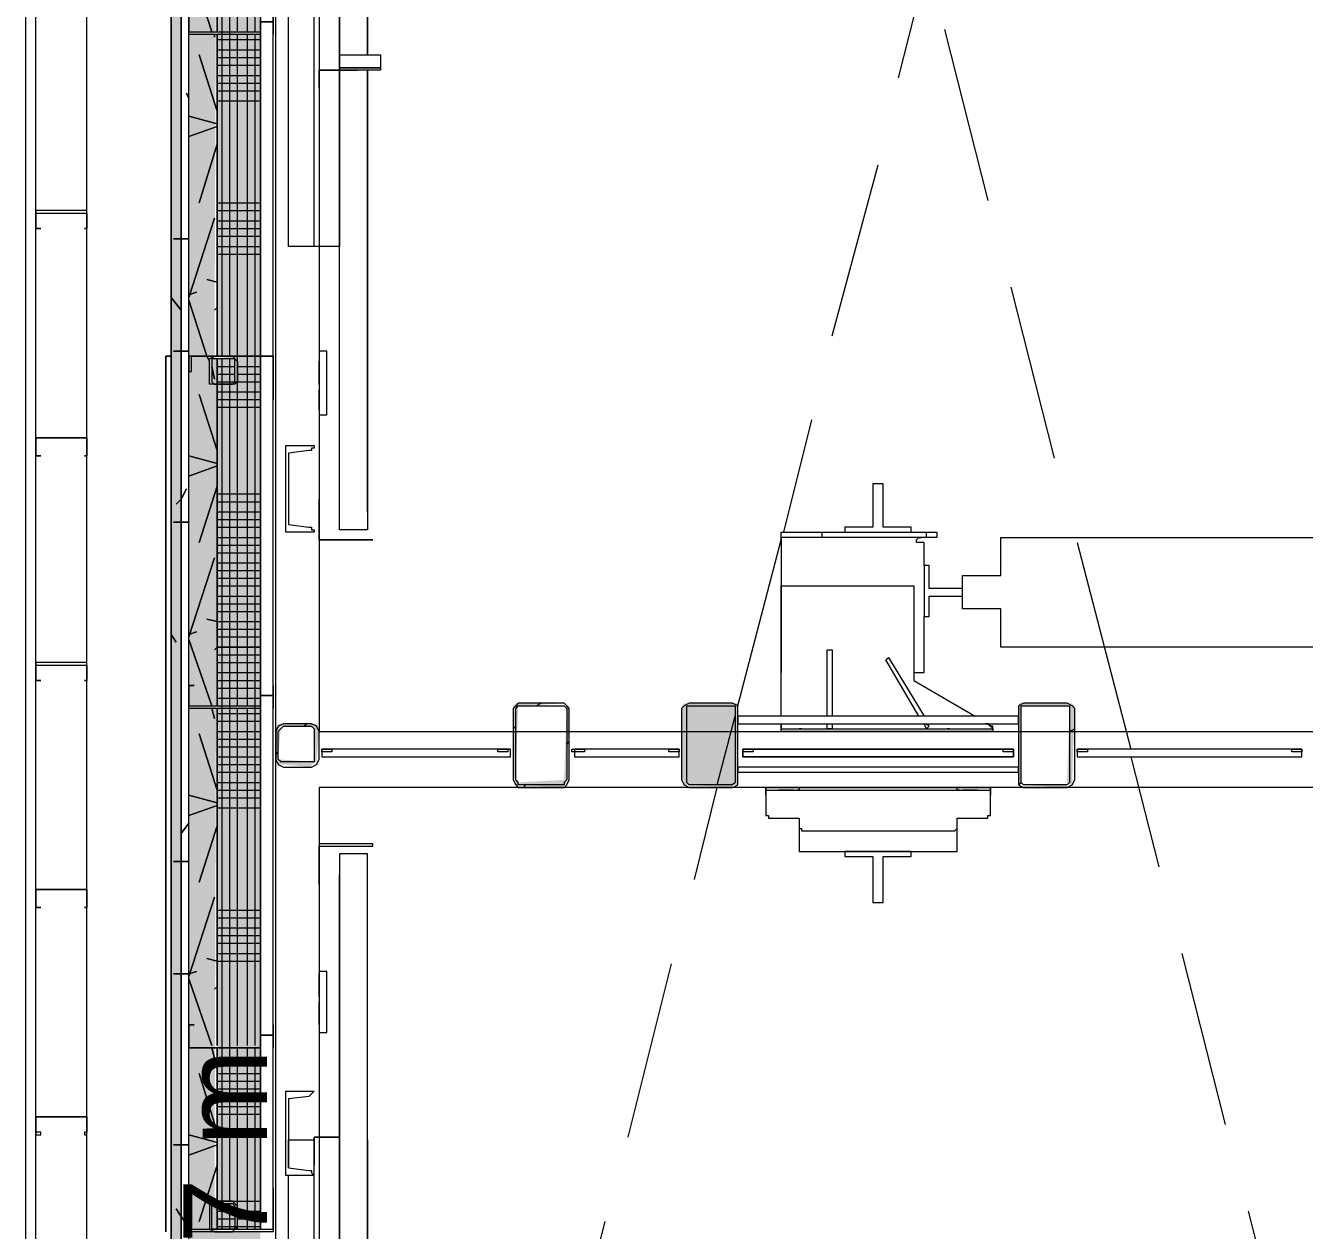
# Model space of a CAD drawing. Header units: metres. Extents: x -2 to 237, y -8 to 52.
# Drawn here: x 41.141 to 43.437, y 26.77 to 28.933 of the extents above; entities that cross this region are included whole.
import ezdxf

# ---------------------------------------------------------------- set-up
doc = ezdxf.new("R2010")
doc.units = ezdxf.units.M
doc.layers.add('HVAC - Ductos', color=5, linetype='Continuous', lineweight=0)
doc.layers.add('PDF3_Text', color=7, linetype='Continuous', lineweight=0)
doc.layers.add('PDF3_Geometry', color=7, linetype='Continuous', lineweight=0, true_color=0xaaaaaa)
doc.layers.add('PDF3_Solid Fills', color=7, linetype='Continuous', lineweight=0, true_color=0xffffff)
doc.styles.add('PDF Helvetica', font='')
doc.styles.get('PDF Helvetica').set_extended_font_data('Helvetica')

msp = doc.modelspace()

# ---------------------------------------------------------------- hatches: boundary and pattern name
at = {"layer": 'PDF3_Solid Fills', "lineweight": 0, "transparency": 33554559}
for points in [[(41.4202, 24.0086), (41.4202, 34.1699), (41.4019, 34.1699), (41.4019, 24.0086)], [(41.4843, 24.0728), (41.4843, 25.4661), (41.4798, 25.4707), (41.4843, 25.5166), (41.4798, 25.5211), (41.4843, 26.8182), (41.4798, 26.8228), (41.4843, 28.3353), (41.4798, 28.3399), (41.4843, 29.5499), (41.4798, 29.5545), (41.4843, 29.5958), (41.4798, 29.6004), (41.4843, 31.0578), (41.4798, 31.0624), (41.4843, 31.1037), (41.4798, 31.1083), (41.4843, 32.3595), (41.4798, 32.3641), (41.4843, 32.4053), (41.4798, 32.4099), (41.4843, 34.1012), (41.4339, 34.1012), (41.4339, 24.0728)], [(41.4843, 24.0728), (41.4843, 25.4661), (41.4798, 25.4707), (41.4843, 25.5166), (41.4798, 25.5211), (41.4843, 26.8182), (41.4798, 26.8228), (41.4843, 28.3353), (41.4798, 28.3399), (41.4843, 29.5499), (41.4798, 29.5545), (41.4843, 29.5958), (41.4798, 29.6004), (41.4843, 31.0578), (41.4798, 31.0624), (41.4843, 31.1037), (41.4798, 31.1083), (41.4843, 32.3595), (41.4798, 32.3641), (41.4843, 32.4053), (41.4798, 32.4099), (41.4843, 34.1012), (41.4339, 34.1012), (41.4339, 24.0728)], [(42.3185, 27.579), (42.3231, 27.579), (42.3231, 27.5699), (42.3323, 27.5699), (42.4095, 27.5653), (42.4102, 27.5653), (42.4102, 27.5699), (42.4194, 27.5699), (42.4194, 27.7166), (42.3231, 27.7166), (42.3185, 27.712)], [(41.6035, 27.6066), (41.6537, 27.602), (41.6539, 27.602), (41.6539, 27.6066), (41.6631, 27.6112), (41.6677, 27.6747), (41.6677, 27.6754), (41.6631, 27.6799), (41.5943, 27.6799), (41.5898, 27.6708), (41.5898, 27.6157), (41.5943, 27.6203), (41.5989, 27.6753), (41.6585, 27.6753), (41.6585, 27.6112), (41.5989, 27.6157), (41.5943, 27.6157), (41.5943, 27.6066)]]:
    msp.add_hatch(color=256, dxfattribs=at).paths.add_polyline_path(points)
h = msp.add_hatch(color=256, dxfattribs=at)
h.paths.add_polyline_path([(41.5119, 29.6004), (41.4843, 29.5958), (41.4843, 29.5545), (41.5119, 29.5545), (41.4843, 29.5499), (41.4843, 28.3399), (41.5119, 28.3399), (41.4843, 28.3353), (41.4843, 26.8228), (41.5119, 26.8228), (41.4843, 26.8182), (41.4843, 26.7724), (41.5622, 26.7724), (41.5622, 34.0279), (41.4843, 34.0279), (41.4843, 32.4099), (41.5119, 32.4099), (41.4843, 32.4053), (41.4843, 32.3641), (41.5119, 32.3641), (41.4843, 32.3595), (41.4843, 31.1083), (41.5119, 31.1083), (41.4843, 31.1037), (41.4843, 31.0624), (41.5119, 31.0624), (41.4843, 31.0578), (41.4843, 29.6004)])
h.paths.add_polyline_path([(41.5119, 25.4707), (41.4843, 25.4661), (41.4843, 24.1506), (41.5622, 24.1506), (41.5622, 26.7678), (41.4843, 26.7678), (41.4843, 25.5211), (41.5119, 25.5211), (41.4843, 25.5166), (41.4843, 25.4707)])
h = msp.add_hatch(color=256, dxfattribs=at)
h.paths.add_polyline_path([(41.5119, 29.6004), (41.4843, 29.5958), (41.4843, 29.5545), (41.5119, 29.5545), (41.4843, 29.5499), (41.4843, 28.3399), (41.5119, 28.3399), (41.4843, 28.3353), (41.4843, 26.8228), (41.5119, 26.8228), (41.4843, 26.8182), (41.4843, 26.7724), (41.5622, 26.7724), (41.5622, 34.0279), (41.4843, 34.0279), (41.4843, 32.4099), (41.5119, 32.4099), (41.4843, 32.4053), (41.4843, 32.3641), (41.5119, 32.3641), (41.4843, 32.3595), (41.4843, 31.1083), (41.5119, 31.1083), (41.4843, 31.1037), (41.4843, 31.0624), (41.5119, 31.0624), (41.4843, 31.0578), (41.4843, 29.6004)])
h.paths.add_polyline_path([(41.5119, 25.4707), (41.4843, 25.4661), (41.4843, 24.1506), (41.5622, 24.1506), (41.5622, 26.7678), (41.4843, 26.7678), (41.4843, 25.5211), (41.5119, 25.5211), (41.4843, 25.5166), (41.4843, 25.4707)])
h = msp.add_hatch(color=256, dxfattribs=at)
h.paths.add_polyline_path([(42.0252, 27.712), (42.1122, 27.7166), (42.0206, 27.7166), (42.016, 27.712), (42.016, 27.579), (42.0206, 27.5836)])
h.paths.add_polyline_path([(42.0252, 27.5699), (42.107, 27.5653), (42.1077, 27.5653), (42.1077, 27.5699), (42.1122, 27.5745), (42.1168, 27.712), (42.1122, 27.712), (42.1077, 27.579), (42.0252, 27.5745), (42.0252, 27.579), (42.0206, 27.579), (42.0206, 27.5699)])
h = msp.add_hatch(color=256, dxfattribs=at)
h.paths.add_polyline_path([(43.0244, 27.712), (43.0198, 27.7166), (42.9235, 27.7166), (42.9235, 27.5699), (42.9327, 27.5745), (42.9281, 27.5745), (42.9281, 27.712), (43.0152, 27.712), (43.0106, 27.5745), (43.0198, 27.5699), (43.0198, 27.5745)])
h.paths.add_polyline_path([(42.9327, 27.5699), (43.0099, 27.5653), (43.0106, 27.5653), (43.0106, 27.5699)])

# ---------------------------------------------------------------- linework, layer by layer
at = {"layer": 'HVAC - Ductos', "lineweight": 0}
msp.add_lwpolyline([(41.5898, 24.2057), (41.5898, 29.1099), (41.5898, 33.8812)], dxfattribs=at)
at = {"layer": 'PDF3_Geometry', "lineweight": 0}
for points in [[(41.2506, 32.6575), (41.2506, 32.6757), (41.2552, 32.6757), (41.2552, 34.1653), (41.2552, 34.1837), (41.2552, 34.1653), (41.2552, 32.6849), (41.2552, 32.6712), (41.2552, 32.6666), (41.1452, 32.6666), (41.1452, 34.1837), (41.1589, 34.1837), (41.1452, 34.1837), (41.1452, 32.6757), (41.1406, 32.6757), (41.1406, 25.2094), (41.2506, 25.2094), (41.2506, 25.3194)], [(41.5119, 34.1837), (41.4019, 34.1837), (41.4019, 34.005), (41.4019, 24.1736), (41.4019, 23.9902), (44.8348, 23.9902), (45.4077, 23.9902), (45.4077, 24.0086), (44.8623, 24.0086)], [(41.4019, 23.9948), (41.4019, 34.1837), (41.4019, 23.9948)], [(44.8348, 24.0086), (41.4202, 24.0086), (41.4202, 24.0224), (41.5852, 24.0224), (42.1627, 24.0224), (41.5852, 24.0224), (41.4339, 24.0224), (41.4339, 24.0728), (41.4339, 24.1736), (41.4339, 34.005), (41.4339, 34.1012), (41.4339, 34.1516), (42.1214, 34.1516), (41.4202, 34.1516), (41.4202, 34.1699), (44.8027, 34.1699), (44.8027, 34.1516), (44.601, 34.1516)], [(45.7882, 24.0086), (45.7882, 23.9902), (45.4077, 23.9902), (45.4077, 24.0086), (44.8348, 24.0086), (44.8348, 23.9948), (44.8348, 23.9994), (44.8348, 24.0086), (41.4202, 24.0086), (41.4202, 24.0224), (41.4202, 24.1736), (41.4202, 34.005), (41.4202, 34.1516), (41.4202, 34.1699), (44.6515, 34.1699), (44.8027, 34.1699), (44.8165, 34.1699)], [(42.1627, 24.0224), (41.5852, 24.0224), (41.4339, 24.0224), (41.4339, 24.0728), (41.5852, 24.0728), (44.6515, 24.0728), (44.8348, 24.0728), (44.8348, 24.0224), (44.8348, 24.0728), (44.6515, 24.0728), (41.5852, 24.0728), (41.4843, 24.0728), (41.4843, 24.1506), (41.4843, 24.1736), (41.4843, 24.4944), (41.4843, 24.0728), (41.4339, 24.0728), (41.4339, 34.1012), (41.4843, 34.1012), (41.4843, 33.5375), (41.4843, 32.9279), (41.4843, 32.4099)], [(41.4019, 34.005), (41.4019, 24.1736)], [(41.2552, 25.1957), (41.2872, 25.1957), (41.2872, 25.1911), (41.2552, 25.1911), (41.2552, 25.2094), (41.1589, 25.2094), (41.1589, 32.6757), (41.1452, 32.6757)], [(41.4843, 28.922), (41.4843, 29.5499)], [(41.7548, 28.5416), (41.7548, 28.8532), (41.7548, 28.0282), (41.7043, 28.0282), (41.7043, 28.8532), (41.7043, 29.417), (41.7043, 28.8532), (41.7043, 28.537), (41.6585, 28.537), (41.6585, 28.5874)], [(41.7548, 28.8808), (41.7548, 29.3895)], [(41.7548, 29.3895), (41.7548, 28.8808)], [(42.7081, 28.8395), (42.786, 29.1466)], [(41.6585, 28.537), (41.6127, 28.537), (41.6127, 29.1236)], [(41.7043, 28.0603), (41.7043, 28.537), (41.6585, 28.537), (41.6585, 29.1236)], [(41.2506, 28.5966), (41.2506, 28.9724)], [(41.4843, 28.3399), (41.4843, 28.9174)], [(41.5622, 27.7395), (41.5622, 28.3399), (41.5622, 28.9312)], [(41.5852, 28.922), (41.5852, 28.9174), (41.5852, 28.922)], [(41.5852, 26.7724), (41.5852, 28.3399), (41.5852, 28.922)], [(41.5852, 26.7724), (41.5852, 28.3399), (41.5852, 28.922)], [(42.7906, 28.9266), (42.8685, 28.6195)], [(41.7548, 28.0603), (41.7548, 28.8532), (41.7548, 28.5553)], [(42.5889, 28.3766), (42.6714, 28.6836)], [(41.2506, 28.1932), (41.2506, 28.569)], [(42.9098, 28.4636), (42.9877, 28.1566)], [(41.4019, 26.7678), (41.4019, 28.3399), (41.4019, 26.7678)], [(41.4019, 26.7678), (41.4019, 28.3399), (41.4019, 26.7678)], [(41.4019, 26.7678), (41.4019, 28.3399), (41.4019, 26.7678)], [(41.4019, 26.7678), (41.4019, 28.3399), (41.4019, 26.7678)], [(41.6677, 28.349), (41.6677, 28.2345)], [(41.4843, 27.712), (41.4843, 28.2895), (41.4843, 28.3353)], [(41.6677, 28.294), (41.6677, 28.2895), (41.6677, 28.294), (41.6677, 28.3262), (41.6677, 28.3308), (41.6677, 28.3262)], [(41.6677, 28.2482), (41.6677, 28.2436), (41.6677, 28.2482), (41.6677, 28.2757), (41.6677, 28.2803), (41.6677, 28.2757)], [(42.5019, 28.0236), (42.5523, 28.2253)], [(41.2506, 27.7853), (41.2506, 28.1612)], [(41.6677, 28.0695), (41.6677, 28.0328), (41.6677, 28.0695)], [(41.6677, 28.0328), (41.6677, 28.0695)], [(41.6677, 28.0328), (41.6677, 28.0695)], [(42.7539, 27.964), (42.7539, 28.0053), (42.7494, 28.0053), (42.7448, 28.0053), (42.7402, 28.0053), (42.7402, 28.0099), (42.7448, 28.0145), (42.7494, 28.0145), (42.6898, 28.0145), (42.6302, 28.0145), (42.5706, 28.0145), (42.5064, 28.0145), (42.4973, 28.0145), (42.4973, 28.0236), (42.5706, 28.0236), (42.7585, 28.0236), (42.7769, 28.0236), (42.7769, 28.0145), (42.7585, 28.0145), (42.5706, 28.0145), (42.4973, 28.0145), (42.4973, 28.0099), (42.4973, 28.019), (42.4973, 28.0236), (42.5064, 28.0236), (42.5706, 28.0236), (42.5706, 28.0145)], [(42.7585, 28.0145), (42.7585, 28.0236)], [(42.4194, 27.712), (42.4973, 28.0099), (42.4973, 27.7716)], [(43.0289, 28.0053), (43.1252, 27.634)], [(42.4973, 27.6936), (42.4973, 27.9274), (42.7356, 27.9274), (42.7356, 27.7578), (42.8456, 27.6936)], [(42.7356, 27.7716), (42.7402, 27.7716), (42.7448, 27.7716), (42.7494, 27.7716), (42.7539, 27.7716), (42.7539, 27.8724)], [(42.5798, 27.6936), (42.5798, 27.8128), (42.5889, 27.8128), (42.5889, 27.6936)], [(42.7448, 27.6936), (42.6852, 27.7945), (42.6898, 27.799), (42.7539, 27.6936)], [(41.2506, 27.382), (41.2506, 27.7578)], [(41.5852, 27.7395), (41.5852, 27.744)], [(41.5622, 27.1299), (41.5622, 27.7211)], [(41.5714, 27.7303), (41.576, 27.7303)], [(41.4843, 27.1024), (41.4843, 27.7074)], [(41.5531, 27.7074), (41.5531, 27.712)], [(41.5852, 27.712), (41.5852, 27.7074), (41.5852, 27.712)], [(42.0573, 27.712), (42.0665, 27.7166)], [(41.6402, 27.6753), (41.6448, 27.6799)], [(42.016, 27.6708), (42.0206, 27.6753)], [(42.3827, 27.5699), (42.4148, 27.6936)], [(42.5294, 27.6708), (42.5339, 27.6708), (42.5294, 27.6708)], [(42.5889, 27.6799), (42.5889, 27.6708), (42.5798, 27.6708), (42.5798, 27.6799)], [(42.7585, 27.6799), (42.7631, 27.6753), (42.7585, 27.6708), (42.7539, 27.6799)], [(42.7998, 27.6708), (42.7952, 27.6708), (42.7998, 27.6708)], [(42.7998, 27.6708), (42.841, 27.6708)], [(43.0152, 27.6662), (43.0244, 27.6708)], [(42.1122, 27.6432), (42.1168, 27.6478)], [(42.5294, 27.6662), (42.5339, 27.6662), (42.5294, 27.6662)], [(42.841, 27.6662), (42.7998, 27.6662), (42.7952, 27.6662), (42.7998, 27.6662)], [(41.5898, 27.6249), (41.5943, 27.6295)], [(42.4285, 27.6295), (42.4285, 27.634), (42.4469, 27.634)], [(42.8961, 27.634), (42.9144, 27.634)], [(43.1252, 27.6203), (43.1756, 27.4232)], [(42.0344, 27.5653), (42.0389, 27.5699)], [(42.3415, 27.4003), (42.3827, 27.5653)], [(42.4698, 27.5516), (42.4698, 27.5562), (42.4698, 27.5608), (42.4698, 27.5653), (42.4698, 27.5608), (42.4698, 27.5562), (42.4698, 27.5516), (42.4698, 27.5195), (42.4698, 27.5149), (42.4744, 27.5149), (42.4744, 27.5103), (42.4789, 27.5103), (42.5248, 27.5103), (42.5294, 27.5103), (42.5294, 27.5057), (42.5294, 27.5012), (42.5294, 27.492), (42.5339, 27.492), (42.5339, 27.4874), (42.5385, 27.4874), (42.8044, 27.4874), (42.8089, 27.4874), (42.8135, 27.492), (42.8135, 27.5012), (42.8135, 27.5057), (42.8135, 27.5103), (42.8181, 27.5103), (42.8639, 27.5103), (42.8685, 27.5103), (42.8685, 27.5149), (42.8731, 27.5149), (42.8731, 27.5195), (42.8731, 27.5516), (42.8731, 27.5562), (42.8731, 27.5608), (42.8731, 27.5653), (42.8731, 27.5608), (42.8731, 27.5562), (42.8731, 27.5516)], [(42.4698, 27.5653), (42.4744, 27.5653), (42.4789, 27.5653), (42.5248, 27.5653), (42.5294, 27.5653), (42.5339, 27.5653), (42.5385, 27.5653), (42.8044, 27.5653), (42.8089, 27.5653), (42.8135, 27.5653), (42.8181, 27.5653), (42.8639, 27.5653), (42.8685, 27.5653), (42.8731, 27.5653)], [(42.4698, 27.5608), (42.4744, 27.5608), (42.4789, 27.5608), (42.5248, 27.5608), (42.5294, 27.5608), (42.5339, 27.5608), (42.5385, 27.5608), (42.8044, 27.5608), (42.8089, 27.5608), (42.8135, 27.5608), (42.8181, 27.5608), (42.8639, 27.5608), (42.8685, 27.5608), (42.8731, 27.5608)], [(42.4927, 27.5653), (42.5202, 27.5653)], [(42.5202, 27.5608), (42.4927, 27.5608)], [(42.5248, 27.5653), (42.5294, 27.5653), (42.5248, 27.5653)], [(42.5248, 27.5608), (42.5294, 27.5608), (42.5248, 27.5608)], [(42.5294, 27.5653), (42.5294, 27.5608)], [(42.8135, 27.5608), (42.8135, 27.5653)], [(42.8181, 27.5653), (42.8135, 27.5653), (42.8181, 27.5653)], [(42.8181, 27.5608), (42.8135, 27.5608), (42.8181, 27.5608)], [(42.8227, 27.5653), (42.8502, 27.5653)], [(42.8502, 27.5608), (42.8227, 27.5608)], [(42.9235, 27.5699), (42.9281, 27.5745)], [(42.5294, 27.5057), (42.5294, 27.4599), (42.5294, 27.4553), (42.5294, 27.4507), (42.8135, 27.4507), (42.8135, 27.4553), (42.8135, 27.4599), (42.8135, 27.5057)], [(41.7548, 26.919), (41.7548, 26.6166), (41.7548, 27.4461), (41.7043, 27.4461), (41.7043, 26.6211), (41.7043, 26.9374), (41.6585, 26.9374), (41.6585, 26.887)], [(41.6677, 27.437), (41.6677, 27.4003), (41.6677, 27.437)], [(41.6677, 27.4003), (41.6677, 27.437)], [(41.6677, 27.4003), (41.6677, 27.437)], [(41.6585, 26.3507), (41.6585, 26.9374), (41.7043, 26.9374), (41.7043, 27.4094)], [(41.7548, 26.9328), (41.7548, 26.6166), (41.7548, 27.4094)], [(41.2506, 26.974), (41.2506, 27.3499)], [(43.2168, 27.2674), (43.2948, 26.9603)], [(41.6677, 27.2353), (41.6677, 27.1253)], [(42.2223, 26.9374), (42.3002, 27.249)], [(41.6677, 27.194), (41.6677, 27.1894), (41.6677, 27.194), (41.6677, 27.2262), (41.6677, 27.2307), (41.6677, 27.2262)], [(41.6677, 27.1436), (41.6677, 27.139), (41.6677, 27.1436), (41.6677, 27.1757), (41.6677, 27.1803), (41.6677, 27.1757)], [(41.4843, 26.8228), (41.4843, 27.0978)], [(41.5622, 26.7724), (41.5622, 27.1116)], [(41.5852, 27.1024), (41.5852, 27.0978), (41.5852, 27.1024)], [(41.2506, 26.5661), (41.2506, 26.942)], [(41.6127, 26.8824), (41.6127, 26.9328), (41.6585, 26.9328)], [(41.6127, 26.3507), (41.6127, 26.8686)], [(41.4843, 26.7724), (41.4843, 26.8182)], [(43.336, 26.8044), (43.414, 26.4974)], [(42.1031, 26.479), (42.181, 26.7862)]]:
    msp.add_lwpolyline(points, dxfattribs=at)
for points in [[(41.4202, 24.0086), (41.4202, 34.1699), (41.4019, 34.1699), (41.4019, 24.0086)], [(41.4202, 34.1516), (41.4202, 24.0224), (41.4339, 24.0224), (41.4339, 34.1516)], [(41.6677, 30.3657), (41.6677, 27.6662), (43.8585, 27.6662), (43.8585, 30.3657), (41.6677, 30.3657), (41.6677, 27.6662), (43.8585, 27.6662), (43.8585, 30.3657)], [(41.4843, 28.922), (41.4843, 29.5499)], [(41.7548, 28.8808), (41.7548, 29.3895), (41.7548, 29.1374), (41.7548, 28.8808), (41.7548, 29.1374)], [(41.5622, 28.9403), (41.5852, 28.9403), (41.5852, 28.922), (41.5852, 28.9586), (41.5852, 28.9541), (41.5852, 28.9586), (41.5852, 28.922), (41.5852, 28.9403), (41.5622, 28.9403), (41.5622, 28.922), (41.5622, 28.9174), (41.4385, 28.9174), (41.4339, 28.9174), (41.4339, 28.922), (41.4339, 28.9586), (41.4385, 28.9586), (41.4431, 28.9586), (41.4385, 28.9586), (41.4339, 28.9586), (41.4339, 28.922), (41.4385, 28.922), (41.5622, 28.922), (41.5622, 28.9586)], [(41.4843, 28.3399), (41.4843, 28.9174)], [(41.5622, 27.7395), (41.5622, 28.3399), (41.5622, 28.9312), (41.5622, 28.3399)], [(41.7043, 28.8808), (41.7777, 28.8808), (41.7777, 28.8578), (41.7777, 28.8532), (41.7043, 28.8532), (41.7043, 28.8578)], [(41.7364, 28.8532), (41.6677, 28.8532), (41.6677, 28.8211), (41.6677, 28.8532)], [(41.7043, 28.8578), (41.7777, 28.8578)], [(41.7548, 28.5553), (41.7548, 28.8532)], [(41.2506, 28.569), (41.2506, 28.5966), (41.2506, 28.6012), (41.1589, 28.6012), (41.1589, 28.5966), (41.1589, 28.569), (41.1681, 28.569), (41.1589, 28.569), (41.1589, 28.5966), (41.2506, 28.5966), (41.2506, 28.569), (41.2461, 28.569)], [(41.3927, 26.7678), (41.3927, 28.3399)], [(41.4019, 28.3399), (41.3973, 28.3399), (41.3927, 28.3399), (41.3973, 28.3399), (41.3927, 28.3399), (41.3973, 28.3399)], [(41.3927, 26.7678), (41.3927, 28.3399)], [(41.4339, 28.3399), (41.4339, 28.3124), (41.4385, 28.3124), (41.4385, 28.3399), (41.5852, 28.3399), (41.5852, 28.262), (41.5852, 28.3399)], [(41.4706, 28.3308), (41.4706, 28.3353), (41.4798, 28.3399), (41.5119, 28.3399), (41.5165, 28.3353), (41.5211, 28.3308), (41.5211, 28.294), (41.5165, 28.2895), (41.5119, 28.2895), (41.4798, 28.2895), (41.4706, 28.2895), (41.4706, 28.294)], [(41.6814, 28.2345), (41.6814, 28.349), (41.6723, 28.349), (41.6677, 28.349), (41.6677, 28.2345), (41.6723, 28.2345)], [(41.4798, 28.2895), (41.5119, 28.2895), (41.5165, 28.294), (41.5165, 28.3308), (41.5165, 28.3353), (41.5119, 28.3353), (41.4798, 28.3353), (41.4752, 28.3353), (41.4752, 28.3308), (41.4752, 28.294)], [(41.4843, 27.712), (41.4843, 28.2895), (41.4843, 28.3353), (41.4843, 28.2895)], [(41.2506, 28.1612), (41.2506, 28.1932), (41.1589, 28.1932), (41.1589, 28.1612), (41.1681, 28.1612), (41.1589, 28.1612), (41.1589, 28.1932), (41.2506, 28.1932), (41.2506, 28.1612), (41.2461, 28.1612)], [(41.6585, 28.1795), (41.6585, 28.1749), (41.6539, 28.1749), (41.6539, 28.1703), (41.6493, 28.1703), (41.6127, 28.1657), (41.6127, 28.0374), (41.6493, 28.0328), (41.6539, 28.0328), (41.6539, 28.0282), (41.6585, 28.0282), (41.6585, 28.0236), (41.6081, 28.0236), (41.6081, 28.1795)], [(42.6622, 28.1108), (42.6622, 28.0328), (42.6119, 28.0328), (42.6119, 28.0236), (42.731, 28.0236), (42.731, 28.0328), (42.6806, 28.0328), (42.6806, 28.1108)], [(41.7639, 28.0099), (41.6677, 28.0099), (41.6677, 28.0832), (41.6677, 28.0099)], [(41.6677, 28.0328), (41.6677, 28.0695)], [(41.6677, 28.0695), (41.6677, 28.0328)], [(42.8915, 27.9458), (42.8915, 28.0145), (43.6019, 28.0145), (43.6019, 27.9458), (43.6752, 27.9458), (43.6752, 27.8862), (43.6019, 27.8862), (43.6019, 27.8174), (42.8915, 27.8174), (42.8915, 27.8862), (42.8227, 27.8862), (42.8227, 27.9458)], [(42.8227, 27.909), (42.8227, 27.9228), (42.7631, 27.9228), (42.7631, 27.964), (42.7539, 27.964), (42.7539, 27.8724), (42.7631, 27.8724), (42.7631, 27.909)], [(41.2506, 27.7578), (41.2506, 27.7853), (41.2506, 27.7899), (41.1589, 27.7899), (41.1589, 27.7853), (41.1589, 27.7578), (41.1681, 27.7578), (41.1589, 27.7578), (41.1589, 27.7853), (41.2506, 27.7853), (41.2506, 27.7578), (41.2461, 27.7578)], [(41.5622, 27.7303), (41.5852, 27.7303), (41.5852, 27.712), (41.5852, 27.7486), (41.5852, 27.744), (41.5852, 27.7486), (41.5852, 27.712), (41.5852, 27.7303), (41.5622, 27.7303), (41.5622, 27.712), (41.5622, 27.7074), (41.4385, 27.7074), (41.4339, 27.7074), (41.4339, 27.712), (41.4339, 27.7486), (41.4385, 27.7486), (41.4431, 27.7486), (41.4385, 27.7486), (41.4339, 27.7486), (41.4339, 27.712), (41.5622, 27.712), (41.5622, 27.7486)], [(41.5622, 27.1299), (41.5622, 27.7211)], [(41.4843, 27.1024), (41.4843, 27.7074)], [(42.1168, 27.7074), (42.1122, 27.712), (42.1077, 27.7166), (42.0252, 27.7166), (42.0206, 27.712), (42.016, 27.7074), (42.016, 27.579), (42.0206, 27.5699), (42.0252, 27.5653), (42.1077, 27.5653), (42.1122, 27.5699), (42.1168, 27.579)], [(42.0252, 27.712), (42.1077, 27.712), (42.1122, 27.7074), (42.1122, 27.579), (42.1077, 27.5745), (42.1077, 27.5699), (42.0252, 27.5699), (42.0252, 27.5745), (42.0206, 27.579), (42.0206, 27.7074)], [(42.4194, 27.7074), (42.4194, 27.712), (42.4102, 27.7166), (42.3323, 27.7166), (42.3231, 27.712), (42.3185, 27.7074), (42.3185, 27.579), (42.3231, 27.5699), (42.3323, 27.5653), (42.4102, 27.5653), (42.4194, 27.5699), (42.4194, 27.579)], [(42.3323, 27.712), (42.4102, 27.712), (42.4148, 27.712), (42.4148, 27.7074), (42.4148, 27.579), (42.4148, 27.5745), (42.4102, 27.5699), (42.3323, 27.5699), (42.3277, 27.5745), (42.3277, 27.579), (42.3277, 27.7074), (42.3277, 27.712)], [(43.0244, 27.7074), (43.0198, 27.712), (43.0106, 27.7166), (42.9327, 27.7166), (42.9235, 27.712), (42.9235, 27.7074), (42.9235, 27.579), (42.9235, 27.5699), (42.9327, 27.5653), (43.0106, 27.5653), (43.0198, 27.5699), (43.0244, 27.579)], [(42.9327, 27.712), (43.0106, 27.712), (43.0152, 27.712), (43.0152, 27.7074), (43.0152, 27.579), (43.0152, 27.5745), (43.0106, 27.5699), (42.9327, 27.5699), (42.9281, 27.5745), (42.9281, 27.579), (42.9281, 27.7074), (42.9281, 27.712)], [(41.5898, 27.6157), (41.5943, 27.6066), (41.6035, 27.602), (41.6539, 27.602), (41.6631, 27.6066), (41.6677, 27.6157), (41.6677, 27.6662), (41.6631, 27.6753), (41.6539, 27.6799), (41.6035, 27.6799), (41.5943, 27.6753), (41.5898, 27.6662)], [(41.6539, 27.6112), (41.6035, 27.6112), (41.5989, 27.6112), (41.5943, 27.6157), (41.5943, 27.6662), (41.5989, 27.6708), (41.6035, 27.6753), (41.6539, 27.6753), (41.6585, 27.6708), (41.6585, 27.6662), (41.6585, 27.6157), (41.6585, 27.6112)], [(42.9235, 27.6936), (42.4194, 27.6936), (42.4194, 27.6799), (42.9235, 27.6799)], [(42.4973, 27.6708), (42.8777, 27.6708), (42.8777, 27.6662), (42.4973, 27.6662), (42.4973, 27.6708), (42.4973, 27.6753), (42.4973, 27.6799), (42.4973, 27.6753)], [(42.8777, 27.6708), (42.8777, 27.6753), (42.8731, 27.6753), (42.8685, 27.6799), (42.8639, 27.6799), (42.8685, 27.6799), (42.8731, 27.6753)], [(42.0114, 27.634), (41.6723, 27.634), (41.6723, 27.6203), (42.0114, 27.6203)], [(41.6906, 27.634), (41.6906, 27.6295), (41.6723, 27.6295), (41.6723, 27.634)], [(42.0068, 27.634), (42.0068, 27.6295), (41.9885, 27.6295), (41.9885, 27.634)], [(42.1444, 27.634), (42.1444, 27.6295), (42.1214, 27.6295), (42.1214, 27.634)], [(42.126, 27.6203), (42.3139, 27.6203), (42.3139, 27.634), (42.126, 27.634)], [(42.3139, 27.634), (42.3139, 27.6295), (42.2956, 27.6295), (42.2956, 27.634)], [(42.4285, 27.6203), (42.9144, 27.6203), (42.9144, 27.634), (42.4285, 27.634)], [(42.4285, 27.6203), (42.4285, 27.634), (42.9144, 27.634), (42.9144, 27.6203)], [(42.4469, 27.634), (42.4469, 27.6295), (42.4285, 27.6295), (42.4285, 27.634)], [(42.9144, 27.634), (42.9144, 27.6295), (42.8961, 27.6295), (42.8961, 27.634)], [(43.0289, 27.6203), (43.4323, 27.6203), (43.4323, 27.634), (43.0289, 27.634)], [(43.0473, 27.634), (43.0473, 27.6295), (43.0289, 27.6295), (43.0289, 27.634)], [(43.4323, 27.634), (43.4323, 27.6295), (43.414, 27.6295), (43.414, 27.634)], [(42.9235, 27.602), (42.4194, 27.602), (42.4194, 27.5928), (42.9235, 27.5928)], [(41.6677, 27.5653), (41.6677, 24.8657), (43.8585, 24.8657), (43.8585, 27.5653), (41.6677, 27.5653), (41.6677, 24.8657), (43.8585, 24.8657), (43.8585, 27.5653)], [(41.7639, 27.4645), (41.6677, 27.4645), (41.6677, 27.3912), (41.6677, 27.4599), (41.7639, 27.4599)], [(42.6806, 27.359), (42.6806, 27.4416), (42.731, 27.4416), (42.731, 27.4507), (42.6119, 27.4507), (42.6119, 27.4416), (42.6622, 27.4416), (42.6622, 27.359)], [(41.6677, 27.4003), (41.6677, 27.437)], [(41.6677, 27.437), (41.6677, 27.4003)], [(41.2506, 27.3499), (41.2506, 27.382), (41.1589, 27.382), (41.1589, 27.3499), (41.1681, 27.3499), (41.1589, 27.3499), (41.1589, 27.382), (41.2506, 27.382), (41.2506, 27.3499), (41.2461, 27.3499)], [(41.6814, 27.1253), (41.6814, 27.2353), (41.6723, 27.2353), (41.6677, 27.2353), (41.6677, 27.1253), (41.6723, 27.1253)], [(41.5622, 27.1207), (41.5852, 27.1207), (41.5852, 27.1024), (41.5852, 27.139), (41.5852, 27.1344), (41.5852, 27.139), (41.5852, 27.1024), (41.5852, 27.1207), (41.5622, 27.1207), (41.5622, 27.1024), (41.5622, 27.0978), (41.4385, 27.0978), (41.4339, 27.0978), (41.4339, 27.1024), (41.4339, 27.139), (41.4385, 27.139), (41.4431, 27.139), (41.4385, 27.139), (41.4339, 27.139), (41.4339, 27.1024), (41.4339, 27.0978), (41.5622, 27.0978), (41.5622, 27.1024), (41.5622, 27.139)], [(41.4843, 26.8228), (41.4843, 27.0978)], [(41.5622, 26.7724), (41.5622, 27.1116)], [(41.6585, 27.0199), (41.6539, 27.0153), (41.6493, 27.0107), (41.6127, 27.0062), (41.6127, 26.8824), (41.6493, 26.8778), (41.6539, 26.8778), (41.6539, 26.8732), (41.6585, 26.8686), (41.6081, 26.8686), (41.6081, 27.0199)], [(41.2506, 26.942), (41.2506, 26.974), (41.1589, 26.974), (41.1589, 26.942), (41.1681, 26.942), (41.1681, 26.9466), (41.1589, 26.9466), (41.1589, 26.974), (41.2506, 26.974), (41.2506, 26.9466), (41.2461, 26.9466), (41.2461, 26.942)], [(41.7548, 26.6166), (41.7548, 26.919)], [(41.4339, 26.7953), (41.4385, 26.7953), (41.4385, 26.7724), (41.5852, 26.7724), (41.5852, 26.8457), (41.5852, 26.7678), (41.4339, 26.7678)], [(41.4706, 26.8136), (41.4706, 26.777), (41.4706, 26.7724), (41.4798, 26.7678), (41.5119, 26.7678), (41.5165, 26.7724), (41.5211, 26.777), (41.5211, 26.8136), (41.5165, 26.8182), (41.5119, 26.8228), (41.4798, 26.8228), (41.4706, 26.8182)], [(41.4752, 26.8136), (41.4798, 26.8182), (41.5119, 26.8182), (41.5165, 26.8136), (41.5165, 26.777), (41.5165, 26.7724), (41.5119, 26.7724), (41.4798, 26.7724), (41.4752, 26.7724), (41.4752, 26.777)], [(41.4843, 26.7724), (41.4843, 26.8182)]]:
    msp.add_lwpolyline(points, close=True, dxfattribs=at)
at = {"layer": 'PDF3_Geometry', "color": 254, "lineweight": 0, "true_color": 0xeaeaea}
for points in [[(41.5211, 28.922), (41.5211, 29.5499), (41.5211, 29.8708), (41.5211, 30.4803), (41.5211, 31.1083), (41.5211, 31.727)], [(41.5393, 28.922), (41.5393, 29.5499), (41.5393, 29.8708), (41.5393, 30.4803), (41.5393, 31.1083), (41.5393, 31.727)], [(41.5531, 28.922), (41.5531, 29.5499), (41.5531, 29.8708), (41.5531, 30.4803), (41.5531, 31.1083), (41.5531, 31.727)], [(41.4935, 28.3399), (41.4935, 29.5499)], [(41.5073, 28.3399), (41.5073, 29.5499)], [(41.4843, 28.922), (41.5622, 28.922)], [(41.5211, 27.712), (41.5211, 28.3399), (41.5211, 28.9174)], [(41.5393, 27.712), (41.5393, 28.3399), (41.5393, 28.9174)], [(41.5531, 27.712), (41.5531, 28.3399), (41.5531, 28.9174)], [(41.4843, 28.9082), (41.5622, 28.9082)], [(41.4843, 28.8899), (41.5622, 28.8899)], [(41.4843, 28.8762), (41.5622, 28.8762)], [(41.4843, 28.8624), (41.5622, 28.8624)], [(41.4843, 28.8441), (41.5622, 28.8441)], [(41.4843, 28.8303), (41.5622, 28.8303)], [(41.4843, 28.8166), (41.5622, 28.8166)], [(41.4843, 28.7982), (41.5622, 28.7982)], [(41.4843, 28.6149), (41.5622, 28.6149)], [(41.4843, 28.6012), (41.5622, 28.6012)], [(41.4843, 28.5828), (41.5622, 28.5828)], [(41.4843, 28.569), (41.5622, 28.569)], [(41.4843, 28.5553), (41.5622, 28.5553)], [(41.4843, 28.537), (41.5622, 28.537)], [(41.4843, 28.5232), (41.5622, 28.5232)], [(41.5119, 28.3399), (41.5622, 28.3399)], [(41.4843, 28.3216), (41.5165, 28.3216)], [(41.4935, 26.8228), (41.4935, 28.2895), (41.4935, 28.3353)], [(41.5073, 26.8228), (41.5073, 28.2895), (41.5073, 28.3353)], [(41.5211, 28.3216), (41.5622, 28.3216)], [(41.4843, 28.3078), (41.5165, 28.3078)], [(41.4843, 28.294), (41.5622, 28.294)], [(41.5211, 28.3078), (41.5622, 28.3078)], [(41.4843, 28.2757), (41.5622, 28.2757)], [(41.4843, 28.262), (41.5622, 28.262)], [(41.4843, 28.2482), (41.5622, 28.2482)], [(41.4843, 28.0924), (41.5622, 28.0924)], [(41.4843, 28.0786), (41.5622, 28.0786)], [(41.4843, 28.0603), (41.5622, 28.0603)], [(41.4843, 28.0466), (41.5622, 28.0466)], [(41.4843, 28.0328), (41.5622, 28.0328)], [(41.4843, 28.0145), (41.5622, 28.0145)], [(41.4843, 28.0007), (41.5622, 28.0007)], [(41.4843, 27.987), (41.5622, 27.987)], [(41.4843, 27.9686), (41.5622, 27.9686)], [(41.4843, 27.9549), (41.5622, 27.9549)], [(41.4843, 27.9412), (41.5622, 27.9412)], [(41.4843, 27.9274), (41.5622, 27.9274)], [(41.4843, 27.909), (41.5622, 27.909)], [(41.4843, 27.8953), (41.5622, 27.8953)], [(41.4843, 27.8816), (41.5622, 27.8816)], [(41.4843, 27.8632), (41.5622, 27.8632)], [(41.4843, 27.8495), (41.5622, 27.8495)], [(41.4843, 27.8358), (41.5622, 27.8358)], [(41.4843, 27.8036), (41.5622, 27.8036)], [(41.4843, 27.7899), (41.5622, 27.7899)], [(41.4843, 27.7716), (41.5622, 27.7716)], [(41.4843, 27.7578), (41.5622, 27.7578)], [(41.4843, 27.744), (41.5622, 27.744)], [(41.4843, 27.7257), (41.5622, 27.7257)], [(41.4843, 27.712), (41.5622, 27.712)], [(41.4843, 27.6982), (41.5622, 27.6982)], [(41.5211, 27.1024), (41.5211, 27.7074)], [(41.5393, 27.1024), (41.5393, 27.7074)], [(41.5531, 27.1024), (41.5531, 27.7074)], [(41.4843, 27.6845), (41.5622, 27.6845)], [(41.4843, 27.6662), (41.5622, 27.6662)], [(41.4843, 27.6524), (41.5622, 27.6524)], [(41.4843, 27.6386), (41.5622, 27.6386)], [(41.4843, 27.6203), (41.5622, 27.6203)], [(41.4843, 27.6066), (41.5622, 27.6066)], [(41.4843, 27.5928), (41.5622, 27.5928)], [(41.4843, 27.5745), (41.5622, 27.5745)], [(41.4843, 27.5608), (41.5622, 27.5608)], [(41.4843, 27.547), (41.5622, 27.547)], [(41.4843, 27.5286), (41.5622, 27.5286)], [(41.4843, 27.3453), (41.5622, 27.3453)], [(41.4843, 27.3316), (41.5622, 27.3316)], [(41.4843, 27.3132), (41.5622, 27.3132)], [(41.4843, 27.2994), (41.5622, 27.2994)], [(41.4843, 27.2857), (41.5622, 27.2857)], [(41.4843, 27.2674), (41.5622, 27.2674)], [(41.4843, 27.2536), (41.5622, 27.2536)], [(41.5211, 26.7724), (41.5211, 27.0978)], [(41.5393, 26.7724), (41.5393, 27.0978)], [(41.5531, 26.7724), (41.5531, 27.0978)], [(41.4843, 27.0703), (41.5622, 27.0703)], [(41.4843, 27.052), (41.5622, 27.052)], [(41.4843, 27.0382), (41.5622, 27.0382)], [(41.4843, 27.0244), (41.5622, 27.0244)], [(41.4843, 27.0062), (41.5622, 27.0062)], [(41.4843, 26.9924), (41.5622, 26.9924)], [(41.4843, 26.9786), (41.5622, 26.9786)], [(41.4843, 26.8228), (41.5622, 26.8228)], [(41.4843, 26.8044), (41.5165, 26.8044)], [(41.4935, 26.7724), (41.4935, 26.8182)], [(41.5073, 26.7724), (41.5073, 26.8182)], [(41.5211, 26.8044), (41.5622, 26.8044)], [(41.4843, 26.7907), (41.5165, 26.7907)], [(41.4843, 26.777), (41.5622, 26.777)], [(41.5211, 26.7907), (41.5622, 26.7907)]]:
    msp.add_lwpolyline(points, dxfattribs=at)
at = {"layer": 'PDF3_Geometry', "color": 254, "lineweight": 0, "true_color": 0xdddddd}
for points in [[(41.4339, 29.0504), (41.4752, 28.922)], [(41.4798, 28.9174), (41.4798, 28.9128)], [(41.4523, 28.8808), (41.4843, 28.7799)], [(41.4339, 28.7708), (41.4843, 28.757)], [(41.4843, 28.7524), (41.4339, 28.7341)], [(41.4843, 28.7203), (41.4523, 28.6149)], [(41.4798, 28.5874), (41.4339, 28.4453)], [(41.466, 28.4774), (41.4843, 28.4728)], [(41.4477, 28.4545), (41.4339, 28.4499)], [(41.4339, 28.4407), (41.466, 28.3399), (41.4706, 28.3308), (41.466, 28.3399)], [(41.4843, 28.427), (41.4798, 28.4224)], [(41.4752, 28.3216), (41.4798, 28.2986)], [(41.4523, 28.2711), (41.4843, 28.1703)], [(41.4339, 28.1612), (41.4843, 28.1474)], [(41.4843, 28.1428), (41.4339, 28.1245)], [(41.4843, 28.1062), (41.4523, 28.0053)], [(41.4798, 27.9778), (41.4339, 27.8358)], [(41.466, 27.8678), (41.4843, 27.8632)], [(41.4477, 27.8449), (41.4339, 27.8403)], [(41.4339, 27.8312), (41.4752, 27.712)], [(41.4843, 27.8174), (41.4798, 27.8128)], [(41.4752, 27.7074), (41.4798, 27.689)], [(41.4523, 27.6616), (41.4843, 27.5608)], [(41.4339, 27.5516), (41.4843, 27.5378)], [(41.4843, 27.5332), (41.4339, 27.5149)], [(41.4843, 27.4966), (41.4523, 27.3957)], [(41.4798, 27.3682), (41.4339, 27.2262)], [(41.466, 27.2582), (41.4843, 27.2536)], [(41.4477, 27.2353), (41.4339, 27.2307)], [(41.4339, 27.2216), (41.4752, 27.1024)], [(41.4843, 27.2078), (41.4798, 27.2032)], [(41.4752, 27.0978), (41.4798, 27.0794)], [(41.4523, 27.052), (41.4843, 26.9466)], [(41.4339, 26.942), (41.4843, 26.9282)], [(41.4843, 26.9236), (41.4339, 26.9053)], [(41.4843, 26.887), (41.4523, 26.7862)]]:
    msp.add_lwpolyline(points, close=True, dxfattribs=at)
at = {"layer": 'PDF3_Geometry', "color": 254, "lineweight": 0, "true_color": 0xeaeaea}
for points in [[(41.4293, 28.812), (41.4339, 28.8028)], [(41.4202, 28.5507), (41.4064, 28.5507), (41.4202, 28.5507), (41.4339, 28.5507)], [(41.4019, 28.4453), (41.4202, 28.4224), (41.4202, 28.4178), (41.4202, 28.4224)], [(41.4202, 28.349), (41.4064, 28.349), (41.4202, 28.349), (41.4339, 28.349)], [(41.411, 28.074), (41.4202, 28.0832), (41.4293, 28.1016), (41.4202, 28.0832)], [(41.4202, 28.042), (41.4064, 28.042), (41.4202, 28.042), (41.4339, 28.042)], [(41.4019, 27.8403), (41.411, 27.8266)], [(41.5622, 27.8174), (41.4843, 27.8174)], [(41.4202, 27.4828), (41.4339, 27.5012)], [(41.4202, 27.4324), (41.4064, 27.4324), (41.4202, 27.4324), (41.4339, 27.4324)], [(41.4202, 27.2307), (41.4064, 27.2307), (41.4202, 27.2307), (41.4339, 27.2307)], [(41.4202, 26.9236), (41.4064, 26.9236), (41.4202, 26.9236), (41.4339, 26.9236)], [(41.411, 26.809), (41.4202, 26.7953), (41.4293, 26.7816), (41.4202, 26.7953)]]:
    msp.add_lwpolyline(points, close=True, dxfattribs=at)
at = {"layer": 'PDF3_Geometry', "color": 254, "lineweight": 0, "true_color": 0xd2d2d2}
msp.add_lwpolyline([(41.2231, 27.382), (41.2277, 27.382)], dxfattribs=at)

# ---------------------------------------------------------------- texts
at = {"layer": 'PDF3_Text', "lineweight": 0, "insert": (41.4999, 26.4551), "char_height": 0.15008, "attachment_point": 4, "rotation": 90, "style": 'PDF Helvetica'}
msp.add_mtext('4.67 m', dxfattribs=at)

doc.saveas('drawing.dxf')
